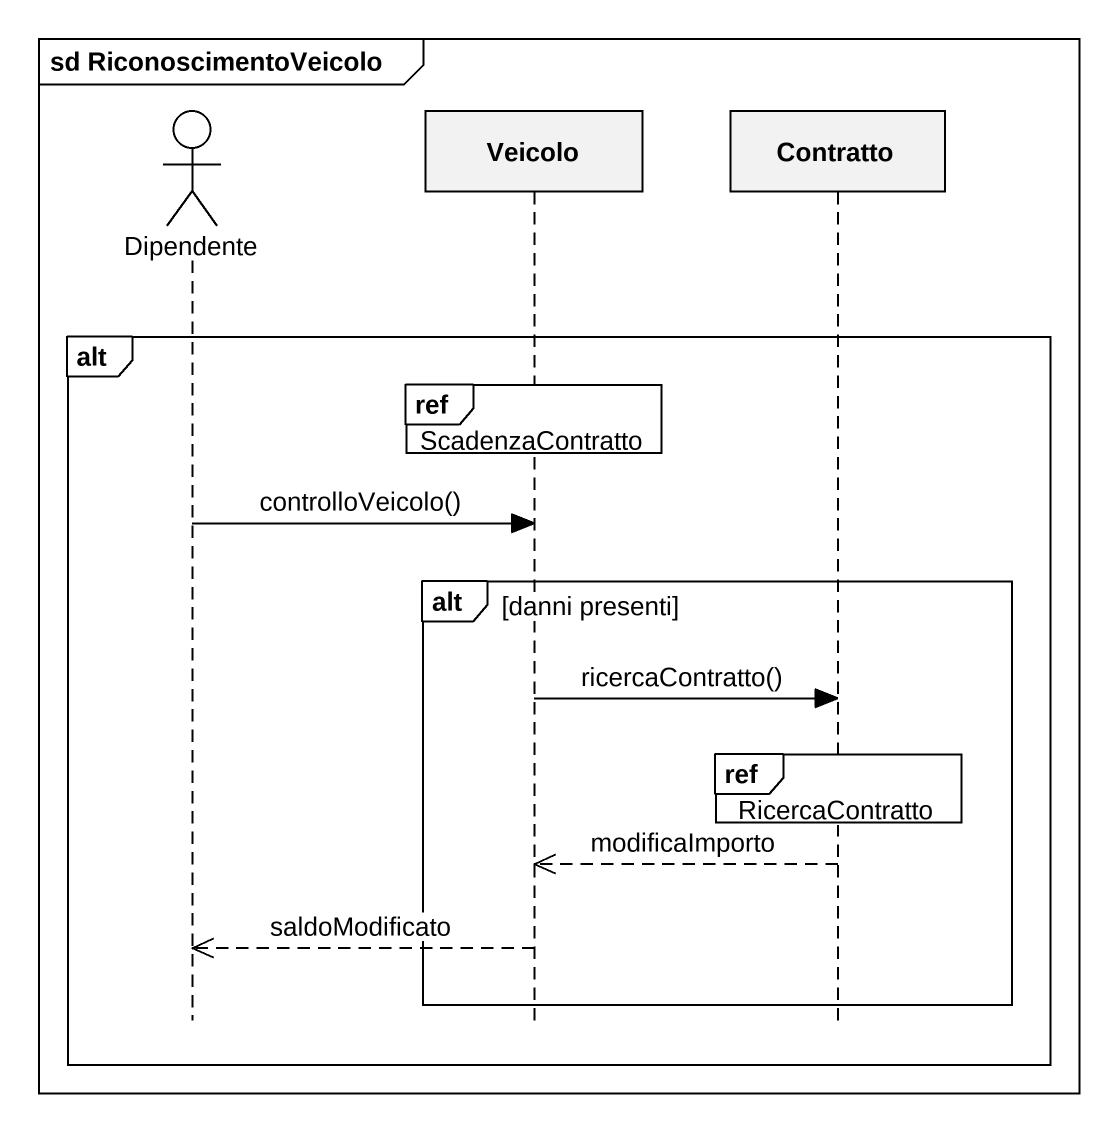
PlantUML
@startuml
mainframe sd RiconoscimentoVeicolo
hide footbox
actor Dipendente
participant Veicolo
participant Contratto

alt
  ref over Veicolo : ScadenzaContratto
  Dipendente -> Veicolo : controlloVeicolo()
  alt danni presenti
    Veicolo -> Contratto : ricercaContratto()
    ref over Contratto : RicercaContratto
    Contratto -->> Veicolo : modificaImporto
    Veicolo -->> Dipendente : saldoModificato
  end
end
@enduml
